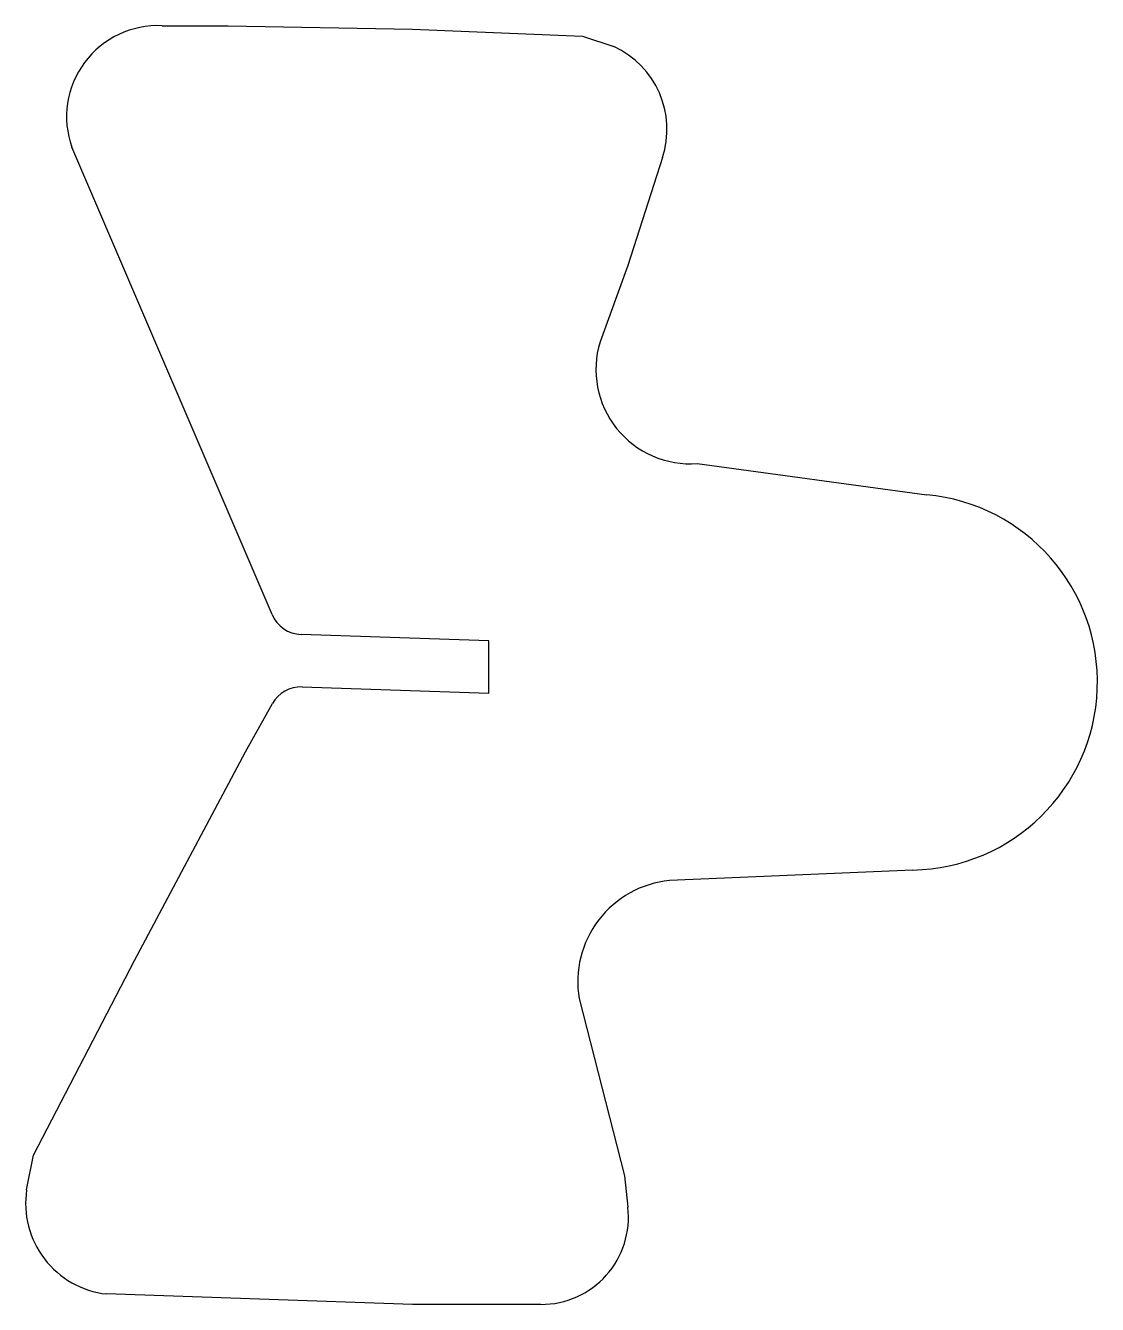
# Model space of a CAD drawing. Extents: x 0 to 32.8, y 0 to 39.1.
import ezdxf

# ---------------------------------------------------------------- set-up
doc = ezdxf.new("R2010")
doc.units = 0
doc.layers.add('WHITE', color=7, linetype='CONTINUOUS')

msp = doc.modelspace()

# ---------------------------------------------------------------- linework, layer by layer
at = {"layer": 'WHITE', "linetype": 'CONTINUOUS'}
for p, q in [((4.175142, 39.100014), (6.193892, 39.100014)), ((6.193892, 39.100014), (11.825142, 38.993764)), ((11.825142, 38.993764), (17.031392, 38.781264)), ((17.031392, 38.781264), (17.987632, 38.462517)), ((7.537208, 21.090609), (1.412642, 35.381264)), ((19.475936, 35.064977), (18.412642, 31.768763)), ((18.412642, 31.768763), (17.562642, 29.431263)), ((20.537642, 25.712513), (27.550142, 24.756263)), ((14.162642, 20.293764), (8.423038, 20.485084)), ((14.162642, 18.692875), (14.162642, 20.293764)), ((8.45242, 18.883216), (14.162642, 18.692875)), ((6.725142, 16.893763), (7.544948, 18.369414)), ((3.325142, 10.518764), (6.725142, 16.893763)), ((27.125142, 13.281263), (19.687642, 12.962513)), ((0.243892, 4.568764), (3.325142, 10.518764)), ((16.925142, 9.350013), (18.306392, 3.931263)), ((0.031392, 3.506263), (0.243892, 4.568764)), ((18.306392, 3.931263), (18.412642, 2.975013)), ((11.825142, 0), (2.475142, 0.318763)), ((15.756392, 0), (11.825142, 0))]:
    msp.add_line(p, q, dxfattribs=at)
for centre, radius, start, end in [((4.047821, 36.309148), 2.793768, 87.387939, 199.397911), ((16.814015, 35.923661), 2.796992, -17.878697, 65.190689), ((20.319959, 28.587742), 2.883457, 162.990025, 274.329591), ((27.019329, 19.030553), 5.750263, -88.945613, 84.70342), ((8.456353, 21.484529), 1, -156.801409, -91.909152), ((8.419105, 17.883771), 1, 88.090848, 150.945396), ((19.994329, 9.865488), 3.112173, 95.655347, 189.53394), ((2.787907, 3.089071), 2.787907, 171.393714, 263.558645), ((15.764875, 2.665765), 2.665765, -90.182335, 6.661736)]:
    msp.add_arc(centre, radius, start, end, dxfattribs=at)

doc.saveas('drawing.dxf')
